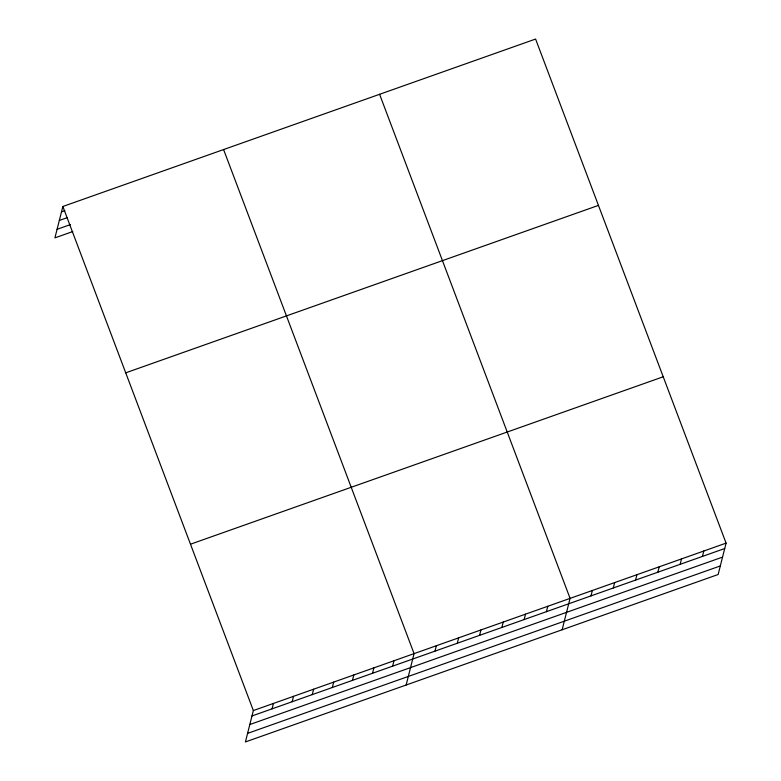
<?xml version="1.0" encoding="UTF-8"?>
<svg xmlns="http://www.w3.org/2000/svg" width="781" height="781" viewBox="0 0 781 781"><rect width="100%" height="100%" fill="white"/><g stroke="black" fill="none" stroke-linecap="round" stroke-linejoin="round"><path stroke-width="1.17" d="M62.861 206.487L253.347 710.554L245.41 741.95L718.139 574.513L726.086 543.127L535.59 39.05L62.861 206.487L54.914 237.873L72.779 231.557M272.071 708.845L273.438 703.437M292.162 701.728L293.529 696.32M312.254 694.612L313.62 689.213M332.345 687.495L333.712 682.096M352.436 680.378L353.803 674.979M372.527 673.271L373.894 667.862M392.618 666.154L393.985 660.746M406.14 685.025L414.076 653.629L223.591 149.552M434.997 651.139L436.364 645.741M457.285 643.251L458.652 637.843M479.573 635.353L480.94 629.945M501.851 627.465L503.228 622.057M524.139 619.567L525.506 614.159M546.427 611.679L547.793 606.271M562.135 629.769L570.081 598.373L379.595 94.306M591.002 595.883L592.369 590.485M613.29 587.995L614.657 582.587M635.568 580.098L636.945 574.699M657.856 572.209L659.223 566.801M680.144 564.312L681.51 558.913M702.431 556.423L703.798 551.015M61.494 211.885L64.843 210.704M59.327 220.467L67.137 217.694M57.091 229.302L70.485 224.557M125.721 372.83L598.451 205.393M190.486 544.211L663.225 376.774M253.347 710.554L726.086 543.127M251.98 715.962L724.719 548.526M249.813 724.534L722.542 557.107M247.577 733.379L720.307 565.942"/></g></svg>
